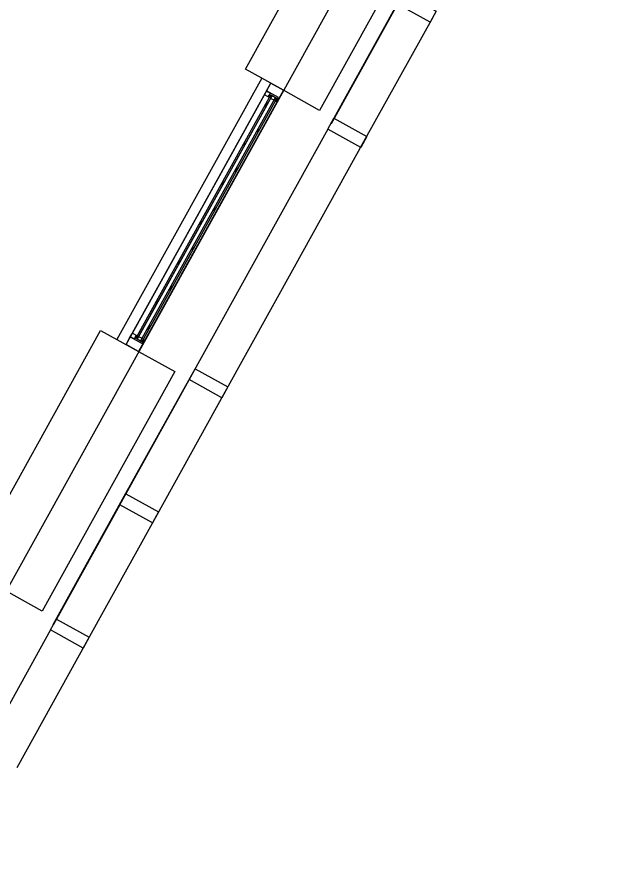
# Model space of a CAD drawing. Header units: metres. Extents: x 3.2 to 22.3, y 0.7 to 22.8.
# Drawn here: x 13.821 to 14.758, y 1.618 to 2.94 of the extents above; entities that cross this region are included whole.
import ezdxf

# ---------------------------------------------------------------- set-up
doc = ezdxf.new("R2010")
doc.units = ezdxf.units.M
for name, color, linetype in [('ARREDI', 9, 'Continuous'), ('INFISSI_VETRATE', 4, 'Continuous'), ('PARETI_STRUTTURE', 7, 'Continuous')]:
    doc.layers.add(name, color=color, linetype=linetype)

msp = doc.modelspace()

# ---------------------------------------------------------------- linework, layer by layer
at = {"layer": 'ARREDI'}
for points in [[(14.4273, 2.9684), (14.4276, 2.9682), (14.3179, 2.7702), (14.3175, 2.7703)], [(14.2159, 2.8221), (14.2227, 2.8342), (14.2426, 2.8231), (14.2325, 2.8048), (14.2313, 2.8054), (14.2347, 2.8116)], [(14.2159, 2.8221), (14.222, 2.8187), (14.2187, 2.8127), (14.2126, 2.8161)], [(14.2204, 2.8118), (14.2187, 2.8127), (14.2203, 2.8156), (14.222, 2.8147)], [(14.2278, 2.8074), (14.2223, 2.8104), (14.2248, 2.8149), (14.2303, 2.8118)], [(14.2334, 2.8091), (14.2314, 2.8057), (14.23, 2.8065), (14.2319, 2.8099)], [(14.0003, 2.4331), (14.0191, 2.4227), (14.0226, 2.4289), (14.0237, 2.4282), (14.0136, 2.4099), (13.9936, 2.4209)], [(14.0003, 2.4331), (14.0036, 2.439), (14.0097, 2.4357), (14.0064, 2.4297)], [(14.0114, 2.4347), (14.0098, 2.4319), (14.0081, 2.4328), (14.0097, 2.4357)], [(14.0191, 2.4308), (14.0166, 2.4263), (14.0111, 2.4294), (14.0136, 2.4338)], [(14.0205, 2.4252), (14.0191, 2.4259), (14.021, 2.4294), (14.0224, 2.4286)], [(14.098, 2.3743), (14.0983, 2.3741), (13.9886, 2.1761), (13.9882, 2.1763)], [(13.9882, 2.1763), (13.9886, 2.1761), (13.8788, 1.9781), (13.8785, 1.9783)]]:
    msp.add_lwpolyline(points, close=True, dxfattribs=at)
at = {"layer": 'INFISSI_VETRATE'}
for points in [[(14.2186, 2.8037), (14.2125, 2.7976)], [(14.2062, 2.7634), (14.2001, 2.7574)], [(14.184, 2.7412), (14.1779, 2.7352)], [(14.1716, 2.701), (14.1655, 2.6949)], [(14.1493, 2.6787), (14.1433, 2.6727)], [(14.1369, 2.6385), (14.1309, 2.6324)], [(14.1147, 2.6163), (14.1086, 2.6102)], [(14.1023, 2.576), (14.0962, 2.57)], [(14.0801, 2.5538), (14.074, 2.5477)], [(14.0677, 2.5136), (14.0616, 2.5075)], [(14.0454, 2.4913), (14.0394, 2.4853)], [(14.033, 2.4511), (14.027, 2.445)]]:
    msp.add_lwpolyline(points, dxfattribs=at)
at = {"layer": 'PARETI_STRUTTURE'}
for points in [[(15.7795, 5.5952), (13.5746, 1.6178)], [(14.6722, 3.598), (14.7293, 3.5663), (14.2998, 2.7914), (14.2426, 2.8231)], [(14.2082, 2.8422), (14.1824, 2.8565), (14.3966, 3.2429)], [(14.5326, 3.1576), (14.4324, 2.9768), (14.4841, 2.9481), (14.4745, 2.9309), (14.4229, 2.9596), (14.4324, 2.9768)], [(14.4229, 2.9596), (14.3226, 2.7788), (14.3743, 2.7501), (14.3648, 2.7329), (14.3131, 2.7615), (14.3226, 2.7788)], [(14.4793, 2.9395), (14.3695, 2.7415)], [(14.2083, 2.8422), (13.9792, 2.4289)], [(14.2426, 2.8231), (14.2082, 2.8422)], [(14.2126, 2.8161), (14.2227, 2.8342)], [(14.0036, 2.439), (14.2126, 2.8161)], [(14.0038, 2.4393), (14.2125, 2.8159)], [(14.0111, 2.4294), (14.009, 2.4305), (14.2227, 2.816)], [(14.2426, 2.8231), (14.1281, 2.6165)], [(14.2248, 2.8149), (14.0114, 2.43)], [(14.0237, 2.4282), (14.2325, 2.8048)], [(14.2325, 2.8048), (14.0237, 2.4282)], [(14.3131, 2.7615), (14.2081, 2.5721)], [(14.3695, 2.7415), (14.2598, 2.5435)], [(14.1281, 2.6165), (14.0136, 2.4099)], [(14.2081, 2.5721), (14.0988, 2.375)], [(14.2598, 2.5435), (14.15, 2.3455)], [(13.7691, 2.0502), (13.7433, 2.0645), (13.9533, 2.4433)], [(13.9533, 2.4433), (13.9791, 2.429)], [(13.9936, 2.4209), (14.0036, 2.439)], [(13.9791, 2.429), (14.0136, 2.4099)], [(14.0136, 2.4099), (14.0707, 2.3782), (13.8607, 1.9994), (13.8036, 2.0311)], [(14.0936, 2.3655), (13.9933, 2.1847), (14.045, 2.1561), (14.0355, 2.1389), (13.9838, 2.1675), (13.9933, 2.1847)], [(14.15, 2.3455), (14.0402, 2.1475)], [(13.9838, 2.1675), (13.8836, 1.9867), (13.9352, 1.9581), (13.9257, 1.9409), (13.874, 1.9695), (13.8836, 1.9867)], [(14.0402, 2.1475), (13.9305, 1.9495)], [(13.874, 1.9695), (13.769, 1.7801)], [(13.9305, 1.9495), (13.8207, 1.7515)]]:
    msp.add_lwpolyline(points, dxfattribs=at)
for points in [[(14.0136, 2.4099), (13.9936, 2.4209), (14.2227, 2.8342), (14.2426, 2.8231)], [(14.2248, 2.8149), (14.0111, 2.4294), (14.009, 2.4305), (14.2227, 2.816)], [(14.2303, 2.8118), (14.2324, 2.8107), (14.0187, 2.4252), (14.0166, 2.4263)], [(14.0187, 2.4252), (14.0166, 2.4263), (14.2303, 2.8118), (14.2324, 2.8107)], [(14.1031, 2.3827), (14.1548, 2.3541), (14.1452, 2.3369), (14.0936, 2.3655)]]:
    msp.add_lwpolyline(points, close=True, dxfattribs=at)

doc.saveas('drawing.dxf')
